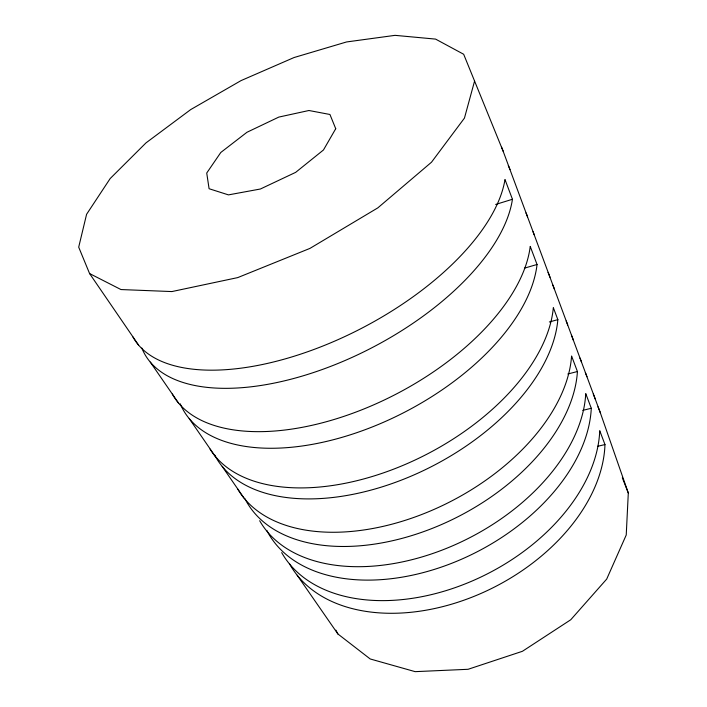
<?xml version="1.0" encoding="UTF-8"?>
<svg xmlns="http://www.w3.org/2000/svg" width="707" height="707" viewBox="0 0 707 707"><rect width="100%" height="100%" fill="white"/><g stroke="black" fill="none" stroke-linecap="round" stroke-linejoin="round"><path stroke-width="1.06" d="M501.59 147.242A207.345 98.953 -27.5 0 1 503.163 151.271L600.323 412.755L628.302 493L626.234 534.996L606.694 579.095L570.752 619.756L522.42 651.297L468.096 669.29L415.15 671.65L370.203 658.968L337.893 633.976L297.179 575.242M474.591 81.013L464.455 118.096L431.517 162.195L377.838 207.867L309.931 248.404L237.72 277.604L171.898 291.567L120.959 289.552L89.586 273.556L78.698 247.158L86.59 214.292L110.177 178.553L146.004 142.876L190.687 109.594L241.052 80.598L294.05 57.541L346.536 41.96L395.045 35.35L435.592 39.106L463.668 54.262L503.163 151.271M495.651 204.456L512.442 199.268L504.992 179.516A207.345 98.953 -27.5 0 1 331.212 342.603A207.345 98.953 -27.5 0 1 132.96 336.983M524.417 268.156L537.046 264.489L530.232 246.407A198.764 104.804 -27.5 0 1 366.385 407.948A198.764 104.804 -27.5 0 1 172.305 394.011M549.357 321.968L557.85 319.644L553.334 307.66A190.872 109.435 -27.5 0 1 400.904 466.258A190.872 109.435 -27.5 0 1 210.059 449.122M567.845 374.003L577.425 371.52L571.574 356.01A184.624 112.59 -27.5 0 1 424.553 513.388A184.624 112.59 -27.5 0 1 237.773 489.111M582.745 410.387L591.282 408.266L585.75 393.596A179.764 114.737 -27.5 0 1 443.36 549.613A179.764 114.737 -27.5 0 1 259.672 520.723M597.477 446.347L604.971 444.562L599.739 430.696A174.947 116.593 -27.5 0 1 462.378 584.981A174.947 116.593 -27.5 0 1 281.678 552.609M150.282 362.081L178.403 402.884M189.202 418.553L215.008 456.006M222.184 466.408L243.977 498.037M89.586 273.556L138.519 345.016M335.896 630.158L337.893 633.976M622.319 477.791L628.302 493M597.981 406.825A173.153 117.221 -27.5 0 1 600.323 412.755M604.971 444.562A173.153 117.221 -27.5 0 1 468.838 598.396A173.153 117.221 -27.5 0 1 289.472 563.735M593.297 394.064A174.947 116.593 -27.5 0 1 595.206 398.995M585.361 372.598A177.864 115.497 -27.5 0 1 586.943 376.751M591.282 408.266A177.864 115.497 -27.5 0 1 448.503 564.522A177.864 115.497 -27.5 0 1 266.786 530.383M508.306 165.544A204.818 100.765 -27.5 0 1 509.986 169.6M512.442 199.268A204.818 100.765 -27.5 0 1 335.692 364.397A204.818 100.765 -27.5 0 1 141.842 348.021M526.017 212.948A198.764 104.804 -27.5 0 1 527.563 216.952M579.97 358.087A179.764 114.737 -27.5 0 1 581.543 362.214M571.442 335.277A182.618 113.509 -27.5 0 1 573.421 340.359M577.425 371.52A182.618 113.509 -27.5 0 1 429.432 529.481A182.618 113.509 -27.5 0 1 244.958 498.735M566.174 320.978A184.624 112.59 -27.5 0 1 567.721 325.026M552.856 285.133A189.326 110.257 -27.5 0 1 554.376 289.092M557.85 319.644A189.326 110.257 -27.5 0 1 403.017 479.47A189.326 110.257 -27.5 0 1 214.592 454.893M548.058 272.372A190.872 109.435 -27.5 0 1 549.975 277.268M533.025 231.684A196.431 106.244 -27.5 0 1 534.174 234.742M537.046 264.498A196.431 106.244 -27.5 0 1 370.486 427.655A196.431 106.244 -27.5 0 1 180.214 403.768M335.728 128.718L323.461 149.981L295.676 172.349L260.397 189.008L228.458 194.885L209.086 188.725L206.727 173.029L220.805 152.465L246.964 132.271L278.805 117.088L308.941 110.504L329.939 114.481L335.728 128.718"/></g></svg>
